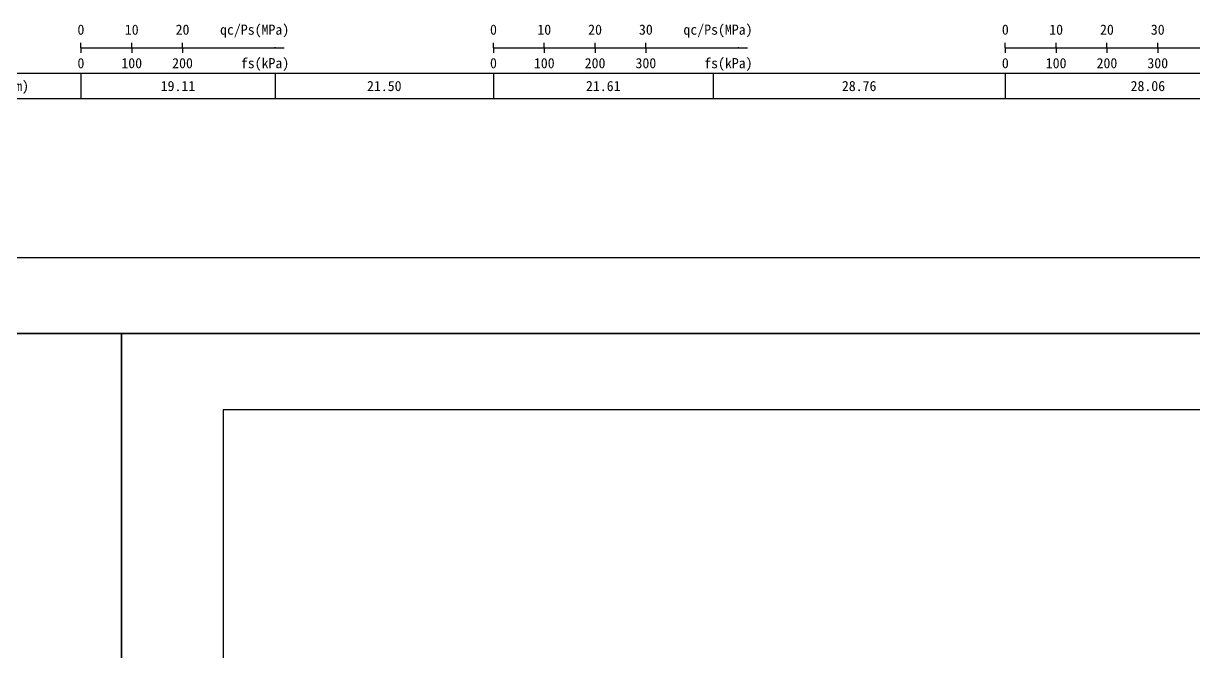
# Model space of a CAD drawing. Extents: x -37 to 3540, y -1485 to 297.
# Drawn here: x 659.1 to 889.5, y -359.6 to -235.9 of the extents above; entities that cross this region are included whole.
import ezdxf
from ezdxf.enums import TextEntityAlignment as Align

# ---------------------------------------------------------------- set-up
doc = ezdxf.new("R2010")
doc.units = 0
doc.layers.get('0').update_dxf_attribs({"linetype": 'CONTINUOUS'})
doc.layers.add('FRAME', color=7, linetype='CONTINUOUS')
doc.layers.add('RULER', color=7, linetype='CONTINUOUS')
doc.styles.add('ST', font='')
doc.styles.get('ST').set_extended_font_data('SimSun')

# ---------------------------------------------------------------- blocks, each defined once
blk = doc.blocks.new('Arrow')
for points in [[(-3.984779, 0.348623), (0, 0), (-3.189535, 0)], [(-3.189535, 0), (0, 0), (-3.984779, -0.348623)]]:
    blk.add_solid(points)

msp = doc.modelspace()

# ---------------------------------------------------------------- linework, layer by layer
at = {"layer": 'FRAME', "linetype": 'Continuous'}
for p, q in [((622.01, -282), (1161.2, -282)), ((1443.01, -312), (698.45, -312)), ((698.45, -312), (698.45, -579))]:
    msp.add_line(p, q, dxfattribs=at)
at = {"layer": 'FRAME', "color": 245, "linetype": 'Continuous'}
for p, q in [((678.45, -297), (-37.39, -297)), ((602.01, -297), (1322.94, -297)), ((678.45, -594), (678.45, -297)), ((1463.01, -297), (678.45, -297)), ((678.45, -297), (678.45, -594))]:
    msp.add_line(p, q, dxfattribs=at)
at = {"layer": 'RULER', "linetype": 'Continuous'}
for points in [[(670.46, -240.75), (670.46, -239.75)], [(670.46, -240.75), (710.46, -240.75)], [(670.46, -240.75), (670.46, -241.75)], [(680.46, -240.75), (680.46, -239.75)], [(680.46, -240.75), (680.46, -241.75)], [(690.46, -240.75), (690.46, -239.75)], [(690.46, -240.75), (690.46, -241.75)], [(751.66, -240.75), (751.66, -239.75)], [(751.66, -240.75), (801.66, -240.75)], [(751.66, -240.75), (751.66, -241.75)], [(761.66, -240.75), (761.66, -239.75)], [(761.66, -240.75), (761.66, -241.75)], [(771.66, -240.75), (771.66, -239.75)], [(771.66, -240.75), (771.66, -241.75)], [(781.66, -240.75), (781.66, -239.75)], [(781.66, -240.75), (781.66, -241.75)], [(852.41, -240.75), (852.41, -239.75)], [(852.41, -240.75), (902.41, -240.75)], [(852.41, -240.75), (852.41, -241.75)], [(862.41, -240.75), (862.41, -239.75)], [(862.41, -240.75), (862.41, -241.75)], [(872.41, -240.75), (872.41, -239.75)], [(872.41, -240.75), (872.41, -241.75)], [(882.41, -240.75), (882.41, -239.75)], [(882.41, -240.75), (882.41, -241.75)], [(670.46, -245.75), (708.67, -245.75), (708.67, -250.75), (670.46, -250.75)], [(708.67, -245.75), (751.66, -245.75), (751.66, -250.75), (708.67, -250.75)], [(751.66, -245.75), (794.88, -245.75), (794.88, -250.75), (751.66, -250.75)], [(794.88, -245.75), (852.41, -245.75), (852.41, -250.75), (794.88, -250.75)], [(852.41, -245.75), (908.52, -245.75), (908.52, -250.75), (852.41, -250.75)]]:
    msp.add_lwpolyline(points, dxfattribs=at)
msp.add_lwpolyline([(640.46, -245.75), (670.46, -245.75), (670.46, -250.75), (640.46, -250.75)], close=True, dxfattribs=at)

# ---------------------------------------------------------------- block references
at = {"layer": 'RULER', "xscale": 0.5, "yscale": 0.5, "zscale": 0.5}
for p in [(710.46, -240.75), (801.66, -240.75)]:
    msp.add_blockref('Arrow', p, dxfattribs=at)

# ---------------------------------------------------------------- texts
at = {"layer": 'RULER', "style": 'ST'}
for s, p in [('0', (670.46, -238.75)), ('10', (680.46, -238.75)), ('20', (690.46, -238.75)), ('0', (751.66, -238.75)), ('10', (761.66, -238.75)), ('20', (771.66, -238.75)), ('30', (781.66, -238.75)), ('0', (852.41, -238.75)), ('10', (862.41, -238.75)), ('20', (872.41, -238.75)), ('30', (882.41, -238.75))]:
    msp.add_text(s, height=2, dxfattribs=at).set_placement(p, align=Align.BOTTOM_CENTER)
for p in [(711.46, -238.75), (802.66, -238.75)]:
    msp.add_text('qc/Ps(MPa)', height=2, dxfattribs=at).set_placement(p, align=Align.BOTTOM_RIGHT)
for s, p in [('0', (670.46, -242.75)), ('100', (680.46, -242.75)), ('200', (690.46, -242.75)), ('0', (751.66, -242.75)), ('100', (761.66, -242.75)), ('200', (771.66, -242.75)), ('300', (781.66, -242.75)), ('0', (852.41, -242.75)), ('100', (862.41, -242.75)), ('200', (872.41, -242.75)), ('300', (882.41, -242.75))]:
    msp.add_text(s, height=2, dxfattribs=at).set_placement(p, align=Align.TOP_CENTER)
for p in [(711.46, -242.75), (802.66, -242.75)]:
    msp.add_text('fs(kPa)', height=2, dxfattribs=at).set_placement(p, align=Align.TOP_RIGHT)
for s, p in [('孔距(m)', (655.46, -248.25)), ('19.11', (689.56, -248.25)), ('21.50', (730.17, -248.25)), ('21.61', (773.27, -248.25)), ('28.76', (823.64, -248.25)), ('28.06', (880.46, -248.25))]:
    msp.add_text(s, height=2, dxfattribs=at).set_placement(p, align=Align.MIDDLE_CENTER)

doc.saveas('drawing.dxf')
